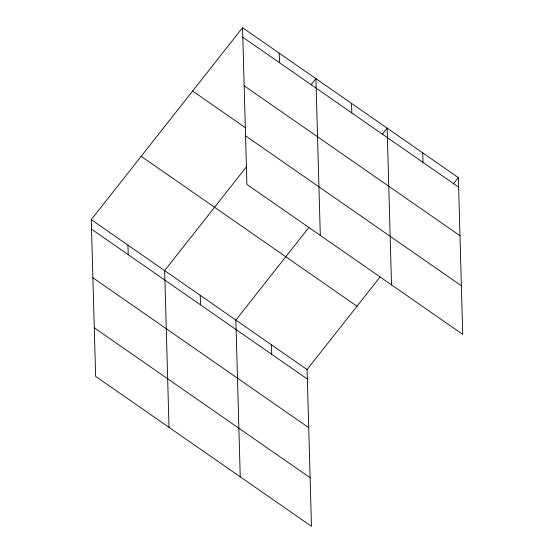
<?xml version="1.0" encoding="UTF-8"?>
<svg xmlns="http://www.w3.org/2000/svg" width="554" height="554" viewBox="0 0 554 554"><rect width="100%" height="100%" fill="white"/><g stroke="black" fill="none" stroke-linecap="round" stroke-linejoin="round"><path stroke-width="0.83" d="M380.044 276.979L307.082 369.553L311.459 526.3L95.641 376.395L91.265 219.647L242.541 27.7L458.359 177.605L462.735 334.353L246.918 184.447L242.541 27.7M246.71 166.484L164.642 270.615L169.018 427.363M311.14 84.734L315.918 78.668L320.295 235.415M308.82 227.507L235.866 320.08L240.242 476.828M382.357 134.2L387.135 128.14L391.519 284.888M453.581 183.672L458.359 177.605M242.804 37.222L458.629 187.127M244.162 85.808L459.986 235.713M192.619 91.043L245.533 127.801M245.561 135.862L461.378 285.767M141.18 156.304L357.005 306.21M91.265 219.647L307.082 369.553M91.528 229.162L307.352 379.075M92.885 277.748L308.71 427.66M94.284 327.809L310.108 477.714M422.75 152.869L423.014 162.391M351.527 103.404L351.797 112.919M279.23 53.184L279.493 62.706M271.474 344.817L271.737 354.338M200.25 295.351L200.52 304.866M127.953 245.131L128.216 254.646"/></g></svg>
